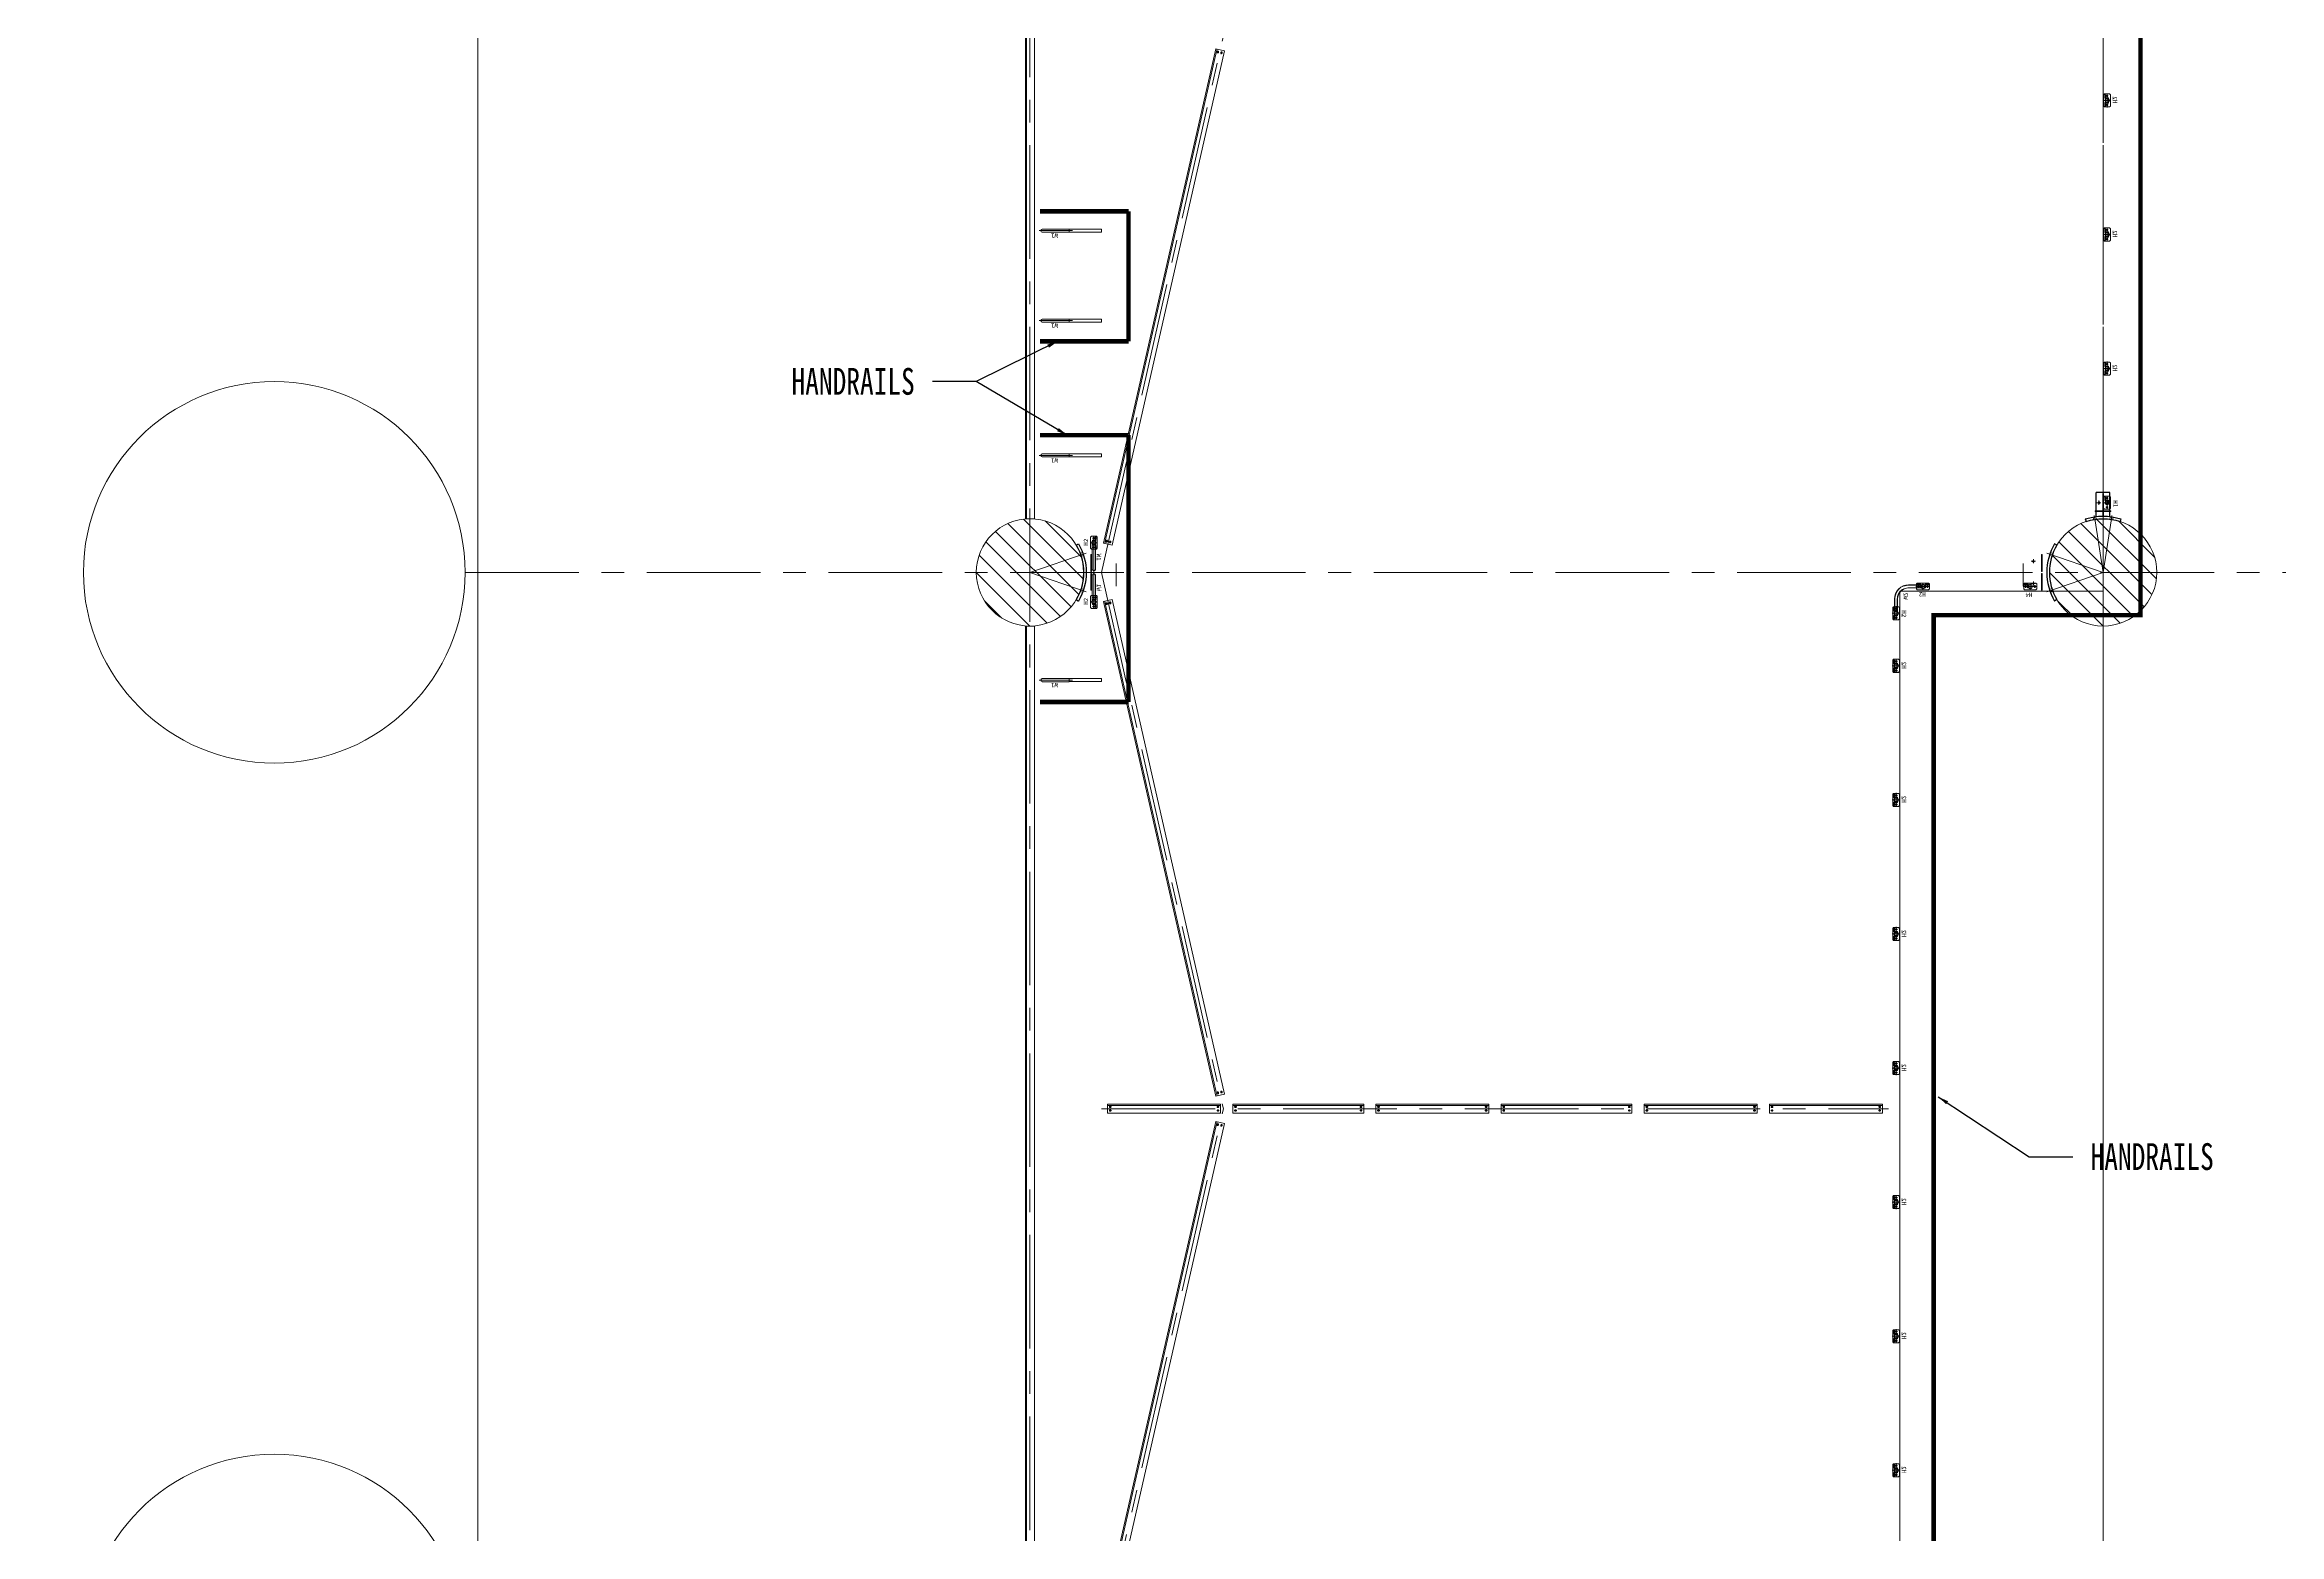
# Model space of a CAD drawing. Header units: millimetres. Extents: x -16602 to 168350, y -134254 to 50573.
# Drawn here: x 112018 to 137006, y -78699 to -62034 of the extents above; entities that cross this region are included whole.
import ezdxf

# ---------------------------------------------------------------- set-up
doc = ezdxf.new("R2010")
doc.units = ezdxf.units.MM
doc.header["$LTSCALE"] = 40
for name, pattern in [('CENTER', [50.8, 31.75, -6.35, 6.35, -6.35]), ('CENTER2', [28.575, 19.05, -3.175, 3.175, -3.175]), ('HIDDEN', [9.525, 6.35, -3.175]), ('HIDDEN2', [4.7625, 3.175, -1.5875])]:
    doc.linetypes.add(name, pattern=pattern)
doc.layers.get('0').update_dxf_attribs({"linetype": 'CONTINUOUS', "lineweight": 13})
doc.layers.get('Defpoints').update_dxf_attribs({"linetype": 'CONTINUOUS', "lineweight": 13})
for name, color, linetype, lineweight in [('01-CEN', 1, 'CENTER', 13), ('02-DIM', 2, 'CONTINUOUS', 13), ('04-HID', 3, 'HIDDEN', 13), ('05-TXT', 6, 'CONTINUOUS', 13), ('06\\M+5B4D6\\M+5CFDF', 7, 'CONTINUOUS', 30), ('Handrail', 6, 'CONTINUOUS', 13)]:
    doc.layers.add(name, color=color, linetype=linetype, lineweight=lineweight)
doc.layers.get('02-DIM').off()
doc.layers.get('05-TXT').off()
doc.styles.add('C', font='', dxfattribs={"width": 0.75})
doc.styles.add('ROMANS', font='ROMANS.SHX', dxfattribs={"width": 0.75})
doc.styles.add('T', font='SimSun.ttf', dxfattribs={"height": 100})
doc.styles.get('C').set_extended_font_data('FangSong_GB2312')
doc.dimstyles.new('1TO80', dxfattribs={"dimscale": 80, "dimtxt": 2.5, "dimasz": 1.5, "dimexe": 1, "dimexo": 1.5, "dimgap": 1, "dimtad": 1, "dimdec": 0, "dimrnd": 0.5, "dimdsep": 46, "dimtxsty": 'ROMANS', "dimblk1": 'OBLIQUE', "dimblk2": 'OBLIQUE', "dimsah": 1, "dimcen": 0.09, "dimadec": 0, "dimazin": 0, "dimtfac": 0.6, "dimtdec": 0, "dimtmove": 0, "dimatfit": 2, "dimfxl": 0, "dimtolj": 1, "dimarcsym": 0})
doc.dimstyles.new('1TO80$7', dxfattribs={"dimscale": 80, "dimtxt": 2.5, "dimasz": 1.5, "dimexe": 1, "dimexo": 1.5, "dimgap": 1, "dimtad": 0, "dimdec": 0, "dimrnd": 0.5, "dimdsep": 46, "dimtxsty": 'ROMANS', "dimblk1": 'OBLIQUE', "dimblk2": 'OBLIQUE', "dimsah": 1, "dimcen": 0.09, "dimadec": 0, "dimazin": 0, "dimtfac": 0.6, "dimtdec": 0, "dimtmove": 0, "dimatfit": 2, "dimfxl": 0, "dimtolj": 1, "dimarcsym": 0})

# ---------------------------------------------------------------- blocks, each defined once
blk = doc.blocks.new('\\M+5B3A4\\M+5BFD7A')
at = {"layer": '01-CEN'}
for p, q in [((22.5, 0), (-22.5, 0)), ((0, -22.5), (0, 22.5))]:
    blk.add_line(p, q, dxfattribs=at)
at = {"layer": '04-HID'}
for p, q in [((5, 5), (-5, 5)), ((5, -5), (-5, -5))]:
    blk.add_line(p, q, dxfattribs=at)
at = {"layer": '04-HID', "ltscale": 30}
blk.add_circle((0, 0), 5, dxfattribs=at)
for centre, start, end in [((-5, 0), 90, 270), ((5, 0), 270, 90)]:
    blk.add_arc(centre, 5, start, end, dxfattribs=at)
blk = doc.blocks.new('AC3')
at = {"color": 7, "linetype": 'Continuous'}
blk.add_line((680, 87), (680, -87), dxfattribs=at)
at = {"layer": '01-CEN'}
for p, q in [((578, 90), (0, 0)), ((578, -90), (0, 0)), ((578, 90), (637, 99)), ((578, -90), (637, -99))]:
    blk.add_line(p, q, dxfattribs=at)
at = {"layer": '04-HID'}
for p, q in [((590, 107), (620, 112)), ((595, 77), (625, 81)), ((630, 3), (895, 3)), ((590, -107), (620, -112)), ((595, -77), (625, -81)), ((630, -3), (895, -3))]:
    blk.add_line(p, q, dxfattribs=at)
for points in [[(680, 5), (690, 5), (690, 87), (680, 87)], [(680, -5), (690, -5), (690, -87), (680, -87)]]:
    blk.add_lwpolyline(points, close=True, dxfattribs=at)
at = {"layer": '06\\M+5B4D6\\M+5CFDF'}
for p, q in [((598, 199), (569, 189)), ((625, 76), (895, 76)), ((895, 76), (895, -76)), ((598, -199), (569, -189)), ((625, -76), (895, -76))]:
    blk.add_line(p, q, dxfattribs=at)
for radius in [600, 630]:
    blk.add_arc((0, 0), radius, 341.6176, 18.3824, dxfattribs=at)
at = {"layer": '02-DIM', "xscale": -1, "rotation": 180}
for p in [(780, 46), (780, -46)]:
    blk.add_blockref('\\M+5B3A4\\M+5BFD7A', p, dxfattribs=at)
blk = doc.blocks.new('VA2')
at = {"color": 7, "linetype": 'Continuous'}
for p, q in [((611, 154), (965, 154)), ((680, 200), (680, -199)), ((680, 200), (680, -152)), ((611, -154), (965, -154))]:
    blk.add_line(p, q, dxfattribs=at)
at = {"color": 3, "linetype": 'HIDDEN'}
for p, q in [((630, 7), (965, 7)), ((630, -7), (965, -7))]:
    blk.add_line(p, q, dxfattribs=at)
at = {"layer": '01-CEN'}
for q in [(628, 217), (628, -217)]:
    blk.add_line((0, 0), q, dxfattribs=at)
at = {"layer": '04-HID'}
for p, q in [((561, 213), (589, 223)), ((572, 180), (601, 190)), ((965, 154), (965, -154)), ((561, -213), (589, -223)), ((572, -180), (601, -190))]:
    blk.add_line(p, q, dxfattribs=at)
for points in [[(680, 11), (690, 11), (690, 200), (680, 200)], [(680, -11), (690, -11), (690, -199), (680, -199)]]:
    blk.add_lwpolyline(points, close=True, dxfattribs=at)
at = {"layer": '06\\M+5B4D6\\M+5CFDF'}
for p, q in [((517, 305), (543, 320)), ((517, -305), (543, -320))]:
    blk.add_line(p, q, dxfattribs=at)
for radius in [600, 630]:
    blk.add_arc((0, 0), radius, 329.4423, 30.5577, dxfattribs=at)
blk = doc.blocks.new('V1')
at = {"color": 7, "linetype": 'Continuous'}
for p, q in [((611, 154), (895, 154)), ((680, 200), (680, -152)), ((680, 200), (680, -200)), ((611, -154), (895, -154))]:
    blk.add_line(p, q, dxfattribs=at)
at = {"color": 3, "linetype": 'HIDDEN'}
for p, q in [((630, 7), (895, 7)), ((630, -7), (895, -7))]:
    blk.add_line(p, q, dxfattribs=at)
at = {"layer": '01-CEN'}
for q in [(628, 217), (628, -217)]:
    blk.add_line((0, 0), q, dxfattribs=at)
at = {"layer": '04-HID'}
for p, q in [((561, 213), (589, 223)), ((572, 180), (601, 190)), ((895, 154), (895, -154)), ((561, -213), (589, -223)), ((572, -180), (601, -190))]:
    blk.add_line(p, q, dxfattribs=at)
for points in [[(680, 11), (690, 11), (690, 200), (680, 200)], [(680, -11), (690, -11), (690, -200), (680, -200)]]:
    blk.add_lwpolyline(points, close=True, dxfattribs=at)
at = {"layer": '06\\M+5B4D6\\M+5CFDF'}
for p, q in [((517, 305), (543, 320)), ((517, -305), (543, -320))]:
    blk.add_line(p, q, dxfattribs=at)
for radius in [600, 630]:
    blk.add_arc((0, 0), radius, 329.4423, 30.5577, dxfattribs=at)
at = {"layer": '02-DIM'}
blk.add_blockref('\\M+5B3A4\\M+5BFD7A', (780, 124), dxfattribs=at)
at = {"layer": '02-DIM', "xscale": -1, "rotation": 180}
blk.add_blockref('\\M+5B3A4\\M+5BFD7A', (780, -124), dxfattribs=at)
blk = doc.blocks.new('040x05a')
for p, q in [((0, 40), (0, 0)), ((2.6, 40), (0, 40)), ((0, 0), (40, 0)), ((5, 11), (5, 37.6)), ((37.6, 5), (11, 5)), ((40, 0), (40, 2.6))]:
    blk.add_line(p, q)
for centre, radius, start, end in [((2.6, 37.6), 2.4, 0, 90), ((11, 11), 6, 180, 270), ((37.6, 2.6), 2.4, 0, 90)]:
    blk.add_arc(centre, radius, start, end)
blk = doc.blocks.new('H2')
at = {"linetype": 'CENTER2'}
for p, q in [((-78, 0), (78, 0)), ((0, -42), (0, 43))]:
    blk.add_line(p, q, dxfattribs=at)
for p, q in [((-73, 28), (-63, 38)), ((-73, 28), (-73, -28)), ((-37, 0), (-65, 0)), ((63, 38), (-63, 38)), ((-51, 14), (-51, -14)), ((37, 0), (65, 0)), ((51, 14), (51, -14)), ((63, 38), (73, 28)), ((73, -28), (73, 28)), ((-63, -38), (-73, -28)), ((-63, -38), (63, -38)), ((-56, -19), (-56, -24)), ((-49, -14), (-49, -29)), ((-42, -19), (-42, -24)), ((42, -19), (42, -24)), ((49, -14), (49, -29)), ((56, -19), (56, -24)), ((73, -28), (63, -38))]:
    blk.add_line(p, q)
for centre, radius in [((-51, 0), 9), ((0, 0), 24.1), ((0, 0), 20.1), ((51, 0), 9)]:
    blk.add_circle(centre, radius)
at = {"extrusion": (0, 0, -1), "zscale": -1}
blk.add_blockref('040x05a', (24, -24), dxfattribs=at)
blk.add_blockref('040x05a', (24, -24))
at = {"ltscale": 30, "style": 'T'}
blk.add_text('H2', height=50, dxfattribs=at).set_placement((-33, 64))
blk = doc.blocks.new('W2')
for p, q in [((-17, 0), (17, 0)), ((-17, -160), (-17, 0)), ((17, -160), (17, 0)), ((-300, -283), (-300, -317)), ((-140, -283), (-300, -283)), ((-140, -317), (-300, -317))]:
    blk.add_line(p, q)
at = {"linetype": 'HIDDEN2'}
for p, q in [((-14, -160), (-14, 0)), ((14, -160), (14, 0)), ((-140, -286), (-300, -286)), ((-140, -314), (-300, -314))]:
    blk.add_line(p, q, dxfattribs=at)
for radius in [154, 126]:
    blk.add_arc((-140, -160), radius, 270, 0, dxfattribs=at)
for radius in [157, 123]:
    blk.add_arc((-140, -160), radius, 270, 0)
at = {"style": 'T'}
blk.add_text('W2', height=50, dxfattribs=at).set_placement((-147, -216))
blk = doc.blocks.new('H1')
at = {"linetype": 'CENTER2'}
for p, q in [((-78, 0), (78, 0)), ((0, -42), (0, 43))]:
    blk.add_line(p, q, dxfattribs=at)
for p, q in [((-73, 28), (-63, 38)), ((-73, 28), (-73, -28)), ((-37, 0), (-65, 0)), ((63, 38), (-63, 38)), ((-51, 14), (-51, -14)), ((37, 0), (65, 0)), ((51, 14), (51, -14)), ((63, 38), (73, 28)), ((73, -28), (73, 28)), ((-63, -38), (-73, -28)), ((-63, -38), (63, -38)), ((-56, -19), (-56, -24)), ((-49, -14), (-49, -29)), ((-42, -19), (-42, -24)), ((73, -28), (63, -38))]:
    blk.add_line(p, q)
for centre, radius in [((-51, 0), 9), ((0, 0), 24.1), ((0, 0), 20.1), ((51, 0), 9)]:
    blk.add_circle(centre, radius)
at = {"extrusion": (0, 0, -1), "zscale": -1}
blk.add_blockref('040x05a', (24, -24), dxfattribs=at)
at = {"ltscale": 30, "style": 'T'}
blk.add_text('H1', height=50, dxfattribs=at).set_placement((-27, 70))
blk = doc.blocks.new('H4')
at = {"linetype": 'CENTER2'}
for p, q in [((78, 0), (-78, 0)), ((0, -42), (0, 43))]:
    blk.add_line(p, q, dxfattribs=at)
for p, q in [((-63, 38), (-73, 28)), ((-73, -28), (-73, 28)), ((-37, 0), (-65, 0)), ((-63, 38), (63, 38)), ((-51, 14), (-51, -14)), ((37, 0), (65, 0)), ((51, 14), (51, -14)), ((73, 28), (63, 38)), ((73, 28), (73, -28)), ((-73, -28), (-63, -38)), ((63, -38), (-63, -38)), ((42, -19), (42, -24)), ((49, -14), (49, -29)), ((56, -19), (56, -24)), ((63, -38), (73, -28))]:
    blk.add_line(p, q)
for centre, radius in [((-51, 0), 9), ((0, 0), 24.1), ((0, 0), 20.1), ((51, 0), 9)]:
    blk.add_circle(centre, radius)
blk.add_blockref('040x05a', (24, -24))
at = {"ltscale": 30, "style": 'T'}
blk.add_text('H4', height=50, dxfattribs=at).set_placement((-24, 70))
blk = doc.blocks.new('_OBLIQUE')
at = {"color": 0, "linetype": 'ByBlock'}
blk.add_line((-0.5, -0.5), (0.5, 0.5), dxfattribs=at)
blk = doc.blocks.new('*D616')
at = {"color": 0, "lineweight": -2}
for p, q in [((118156, 16062), (93890, 16062)), ((93970, 16062), (93970, -115938)), ((118156, -115938), (93890, -115938))]:
    blk.add_line(p, q, dxfattribs=at)
at = {"layer": 'Defpoints', "color": 0}
for p in [(118276, 16062), (93970, -115938), (118276, -115938)]:
    blk.add_point(p, dxfattribs=at)
at = {"color": 0, "lineweight": -2, "xscale": 120, "yscale": 120, "zscale": 120}
for p, rotation in [((93970, 16062), 90), ((93970, -115938), 270)]:
    blk.add_blockref('_OBLIQUE', p, dxfattribs=dict(at, rotation=rotation))
at = {"color": 0, "insert": (93790, -49938), "char_height": 200, "attachment_point": 5, "rotation": 90, "style": 'ROMANS'}
blk.add_mtext('\\A1;132000', dxfattribs=at)
blk = doc.blocks.new('A$C24083448')
at = {"layer": 'Handrail', "xscale": -1, "rotation": 270}
for name, p in [('H2', (44, -42720)), ('H2', (44, -44220)), ('H2', (44, -45720)), ('W2', (-2015, -48157)), ('H2', (-2315, -49045)), ('H2', (-2315, -50545)), ('H2', (-2315, -52045)), ('H2', (-2315, -53545)), ('H2', (-2315, -55045)), ('H2', (-2315, -56545)), ('H2', (-2315, -58045))]:
    blk.add_blockref(name, p, dxfattribs=at)
at = {"layer": 'Handrail'}
for name, p, rotation in [('H1', (44, -47220), 270), ('H2', (-2015, -48157), 180), ('H4', (-815, -48157), 180), ('H2', (-2315, -48457), 270)]:
    blk.add_blockref(name, p, dxfattribs=dict(at, rotation=rotation))
blk = doc.blocks.new('A$C2DE92BC2')
at = {"layer": 'Handrail'}
for p, q in [((-17, 0), (17, 0)), ((-17, -300), (-17, 0)), ((17, -300), (17, 0))]:
    blk.add_line(p, q, dxfattribs=at)
at = {"layer": 'Handrail', "linetype": 'CENTER2'}
blk.add_line((0, -334), (0, 40), dxfattribs=at)
at = {"layer": 'Handrail', "ltscale": 30}
blk.add_arc((0, -300), 16.8, 180, 0, dxfattribs=at)
at = {"layer": 'Handrail', "style": 'T'}
blk.add_text('W1', height=50, rotation=270, dxfattribs=at).set_placement((32, -123))

msp = doc.modelspace()

# ---------------------------------------------------------------- hatches: boundary and pattern name
h = msp.add_hatch()
h.set_pattern_fill('ANSI31', color=256, scale=50, style=0)
h.set_pattern_definition([(315, (19853.43, -66833.53), (-112.2532, -112.2532), [])])
edge = h.paths.add_edge_path()
edge.add_arc((123035.6, -67938), 600, 0, 360, ccw=False)
h = msp.add_hatch()
h.set_pattern_fill('ANSI31', color=256, scale=50, style=0)
h.set_pattern_definition([(315, (31853.43, -66833.53), (-112.2532, -112.2532), [])])
edge = h.paths.add_edge_path()
edge.add_arc((135035.6, -67938), 600, 0, 360, ccw=False)

# ---------------------------------------------------------------- linework, layer by layer
for points in [[(123085.6, -67338), (123085.6, -56538), (122985.6, -56538), (122985.6, -67338)], [(123858.7, -67610.9), (125115.1, -62080.2), (125212.6, -62102.4), (123956.2, -67633)], [(123858.7, -68265.2), (125115.1, -73795.8), (125212.6, -73773.6), (123956.2, -68243)], [(123085.6, -79338), (123085.6, -68538), (122985.6, -68538), (122985.6, -79338)], [(123903.6, -73888), (125167.7, -73888), (125167.7, -73988), (123903.6, -73988)], [(125303.6, -73888), (126767.7, -73888), (126767.7, -73988), (125303.6, -73988)], [(126903.6, -73888), (128167.7, -73888), (128167.7, -73988), (126903.6, -73988)], [(128303.6, -73888), (129767.7, -73888), (129767.7, -73988), (128303.6, -73988)], [(129903.6, -73888), (131167.7, -73888), (131167.7, -73988), (129903.6, -73988)], [(131303.6, -73888), (132567.7, -73888), (132567.7, -73988), (131303.6, -73988)], [(123858.7, -79610.9), (125115.1, -74080.2), (125212.6, -74102.4), (123956.2, -79633)]]:
    msp.add_lwpolyline(points, close=True)
for points in [[(122998.6, -67338), (122998.6, -67278), (122998.6, -56598), (122998.6, -56538)], [(123871.3, -67613.7), (123884.6, -67555.2), (125114.4, -62141.6), (125127.7, -62083.1)], [(123871.3, -68262.3), (123884.6, -68320.8), (125114.4, -73734.4), (125127.7, -73792.9)], [(122997, -79338), (122997, -79278), (122997, -68598), (122997, -68538)], [(123903.6, -73901), (123963.6, -73901), (125107.7, -73901), (125167.7, -73901)], [(125303.6, -73901), (125363.6, -73901), (126707.7, -73901), (126767.7, -73901)], [(126903.6, -73901), (126963.6, -73901), (128107.7, -73901), (128167.7, -73901)], [(128303.6, -73901), (128363.6, -73901), (129707.7, -73901), (129767.7, -73901)], [(129903.6, -73901), (129963.6, -73901), (131107.7, -73901), (131167.7, -73901)], [(131303.6, -73901), (131363.6, -73901), (132507.7, -73901), (132567.7, -73901)], [(123871.3, -79613.7), (123884.6, -79555.2), (125114.4, -74141.6), (125127.7, -74083.1)]]:
    msp.add_lwpolyline(points)
for points in [[(125131.5, -62111.6), (125130.2, -62117.5, 1), (125143.8, -62120.6), (125145.2, -62114.7, 1), (125131.5, -62111.6)], [(125170.5, -62120.5), (125169.2, -62126.4, 1), (125182.8, -62129.5), (125184.2, -62123.6, 1), (125170.5, -62120.5)], [(123887.1, -67589.6), (123888.4, -67583.8, -1), (123902.1, -67586.9), (123900.7, -67592.7, -1), (123887.1, -67589.6)], [(123926.1, -67598.5), (123927.4, -67592.6, -1), (123941.1, -67595.7), (123939.7, -67601.6, -1), (123926.1, -67598.5)], [(123887.1, -68286.4), (123888.4, -68292.2, 1), (123902.1, -68289.1), (123900.7, -68283.3, 1), (123887.1, -68286.4)], [(123926.1, -68277.5), (123927.4, -68283.4, 1), (123941.1, -68280.3), (123939.7, -68274.4, 1), (123926.1, -68277.5)], [(123930.6, -73911), (123936.6, -73911, -1), (123936.6, -73925), (123930.6, -73925, -1), (123930.6, -73911)], [(123930.6, -73951), (123936.6, -73951, -1), (123936.6, -73965), (123930.6, -73965, -1), (123930.6, -73951)], [(125140.7, -73911), (125134.7, -73911, 1), (125134.7, -73925), (125140.7, -73925, 1), (125140.7, -73911)], [(125140.7, -73951), (125134.7, -73951, 1), (125134.7, -73965), (125140.7, -73965, 1), (125140.7, -73951)], [(125131.5, -73764.4), (125130.2, -73758.5, -1), (125143.8, -73755.4), (125145.2, -73761.3, -1), (125131.5, -73764.4)], [(125170.5, -73755.5), (125169.2, -73749.7, -1), (125182.8, -73746.6), (125184.2, -73752.4, -1), (125170.5, -73755.5)], [(125330.6, -73911), (125336.6, -73911, -1), (125336.6, -73925), (125330.6, -73925, -1), (125330.6, -73911)], [(125330.6, -73951), (125336.6, -73951, -1), (125336.6, -73965), (125330.6, -73965, -1), (125330.6, -73951)], [(126740.7, -73911), (126734.7, -73911, 1), (126734.7, -73925), (126740.7, -73925, 1), (126740.7, -73911)], [(126740.7, -73951), (126734.7, -73951, 1), (126734.7, -73965), (126740.7, -73965, 1), (126740.7, -73951)], [(126930.6, -73911), (126936.6, -73911, -1), (126936.6, -73925), (126930.6, -73925, -1), (126930.6, -73911)], [(126930.6, -73951), (126936.6, -73951, -1), (126936.6, -73965), (126930.6, -73965, -1), (126930.6, -73951)], [(128140.7, -73911), (128134.7, -73911, 1), (128134.7, -73925), (128140.7, -73925, 1), (128140.7, -73911)], [(128140.7, -73951), (128134.7, -73951, 1), (128134.7, -73965), (128140.7, -73965, 1), (128140.7, -73951)], [(128330.6, -73911), (128336.6, -73911, -1), (128336.6, -73925), (128330.6, -73925, -1), (128330.6, -73911)], [(128330.6, -73951), (128336.6, -73951, -1), (128336.6, -73965), (128330.6, -73965, -1), (128330.6, -73951)], [(129740.7, -73911), (129734.7, -73911, 1), (129734.7, -73925), (129740.7, -73925, 1), (129740.7, -73911)], [(129740.7, -73951), (129734.7, -73951, 1), (129734.7, -73965), (129740.7, -73965, 1), (129740.7, -73951)], [(129930.6, -73911), (129936.6, -73911, -1), (129936.6, -73925), (129930.6, -73925, -1), (129930.6, -73911)], [(129930.6, -73951), (129936.6, -73951, -1), (129936.6, -73965), (129930.6, -73965, -1), (129930.6, -73951)], [(131140.7, -73911), (131134.7, -73911, 1), (131134.7, -73925), (131140.7, -73925, 1), (131140.7, -73911)], [(131140.7, -73951), (131134.7, -73951, 1), (131134.7, -73965), (131140.7, -73965, 1), (131140.7, -73951)], [(131330.6, -73911), (131336.6, -73911, -1), (131336.6, -73925), (131330.6, -73925, -1), (131330.6, -73911)], [(131330.6, -73951), (131336.6, -73951, -1), (131336.6, -73965), (131330.6, -73965, -1), (131330.6, -73951)], [(132540.7, -73911), (132534.7, -73911, 1), (132534.7, -73925), (132540.7, -73925, 1), (132540.7, -73911)], [(132540.7, -73951), (132534.7, -73951, 1), (132534.7, -73965), (132540.7, -73965, 1), (132540.7, -73951)], [(125131.5, -74111.6), (125130.2, -74117.5, 1), (125143.8, -74120.6), (125145.2, -74114.7, 1), (125131.5, -74111.6)], [(125170.5, -74120.5), (125169.2, -74126.4, 1), (125182.8, -74129.5), (125184.2, -74123.6, 1), (125170.5, -74120.5)]]:
    msp.add_lwpolyline(points, format="xyb")
at = {"ltscale": 30}
msp.add_lwpolyline([(132763.6, -68147.5), (135035.6, -68147.5), (135035.6, -79740.6), (132763.6, -79740.6)], close=True, dxfattribs=at)
for centre, radius in [((125137.7, -62116.1), 7.5), ((125176.7, -62125), 7.5), ((114586, -67938), 2134), ((123894.6, -67588.3), 7.5), ((123933.6, -67597.1), 7.5), ((123894.6, -68287.8), 7.5), ((123933.6, -68278.9), 7.5), ((123933.6, -73918), 7.5), ((123933.6, -73958), 7.5), ((125137.7, -73759.9), 7.5), ((125137.7, -73918), 7.5), ((125137.7, -73958), 7.5), ((125176.7, -73751), 7.5), ((125333.6, -73918), 7.5), ((125333.6, -73958), 7.5), ((126737.7, -73918), 7.5), ((126737.7, -73958), 7.5), ((126933.6, -73918), 7.5), ((126933.6, -73958), 7.5), ((128137.7, -73918), 7.5), ((128137.7, -73958), 7.5), ((128333.6, -73918), 7.5), ((128333.6, -73958), 7.5), ((129737.7, -73918), 7.5), ((129737.7, -73958), 7.5), ((129933.6, -73918), 7.5), ((129933.6, -73958), 7.5), ((131137.7, -73918), 7.5), ((131137.7, -73958), 7.5), ((131333.6, -73918), 7.5), ((131333.6, -73958), 7.5), ((132537.7, -73918), 7.5), ((132537.7, -73958), 7.5), ((125137.7, -74116.1), 7.5), ((125176.7, -74125), 7.5), ((114586, -79938), 2134)]:
    msp.add_circle(centre, radius)
at = {"color": 9}
for centre in [(123035.6, -67938), (135035.6, -67938)]:
    msp.add_circle(centre, 600, dxfattribs=at)
at = {"layer": '01-CEN'}
for p, q in [((123035.6, 34377.6), (123035.6, -134253.7)), ((135035.6, 34377.6), (135035.6, -134253.7)), ((135035.6, -134253.7), (135035.6, 34377.6)), ((123835.6, -67938), (125198.6, -61938)), ((125148.9, -62118.7), (125126.5, -62113.6)), ((125134.6, -62129.8), (125140.8, -62102.5)), ((125187.9, -62127.5), (125165.5, -62122.4)), ((125173.6, -62138.6), (125179.8, -62111.3)), ((123905.8, -67590.8), (123883.3, -67585.7)), ((123897.7, -67574.6), (123891.5, -67601.9)), ((123944.8, -67599.7), (123922.4, -67594.6)), ((123936.7, -67583.5), (123930.5, -67610.8)), ((116720, -67938), (153351.3, -67938)), ((123835.6, -67938), (125198.6, -73938)), ((123905.8, -68285.2), (123883.3, -68290.3)), ((123897.7, -68301.4), (123891.5, -68274.1)), ((123944.8, -68276.4), (123922.4, -68281.4)), ((123936.7, -68292.6), (123930.5, -68265.2)), ((123835.6, -79938), (125198.6, -73938)), ((123835.6, -73938), (132635.6, -73938)), ((123947.6, -73918), (123919.6, -73918)), ((123947.6, -73958), (123919.6, -73958)), ((123933.6, -73929.5), (123933.6, -73906.5)), ((123933.6, -73969.5), (123933.6, -73946.5)), ((125123.7, -73918), (125151.7, -73918)), ((125123.7, -73958), (125151.7, -73958)), ((125148.9, -73757.3), (125126.5, -73762.4)), ((125134.6, -73746.2), (125140.8, -73773.5)), ((125137.7, -73929.5), (125137.7, -73906.5)), ((125137.7, -73969.5), (125137.7, -73946.5)), ((125187.9, -73748.5), (125165.5, -73753.6)), ((125173.6, -73737.4), (125179.8, -73764.7)), ((125347.6, -73918), (125319.6, -73918)), ((125347.6, -73958), (125319.6, -73958)), ((125333.6, -73929.5), (125333.6, -73906.5)), ((125333.6, -73969.5), (125333.6, -73946.5)), ((126723.7, -73918), (126751.7, -73918)), ((126723.7, -73958), (126751.7, -73958)), ((126737.7, -73929.5), (126737.7, -73906.5)), ((126737.7, -73969.5), (126737.7, -73946.5)), ((126947.6, -73918), (126919.6, -73918)), ((126947.6, -73958), (126919.6, -73958)), ((126933.6, -73929.5), (126933.6, -73906.5)), ((126933.6, -73969.5), (126933.6, -73946.5)), ((128123.7, -73918), (128151.7, -73918)), ((128123.7, -73958), (128151.7, -73958)), ((128137.7, -73929.5), (128137.7, -73906.5)), ((128137.7, -73969.5), (128137.7, -73946.5)), ((128347.6, -73918), (128319.6, -73918)), ((128347.6, -73958), (128319.6, -73958)), ((128333.6, -73929.5), (128333.6, -73906.5)), ((128333.6, -73969.5), (128333.6, -73946.5)), ((129723.7, -73918), (129751.7, -73918)), ((129723.7, -73958), (129751.7, -73958)), ((129737.7, -73929.5), (129737.7, -73906.5)), ((129737.7, -73969.5), (129737.7, -73946.5)), ((129947.6, -73918), (129919.6, -73918)), ((129947.6, -73958), (129919.6, -73958)), ((129933.6, -73929.5), (129933.6, -73906.5)), ((129933.6, -73969.5), (129933.6, -73946.5)), ((131123.7, -73918), (131151.7, -73918)), ((131123.7, -73958), (131151.7, -73958)), ((131137.7, -73929.5), (131137.7, -73906.5)), ((131137.7, -73969.5), (131137.7, -73946.5)), ((131347.6, -73918), (131319.6, -73918)), ((131347.6, -73958), (131319.6, -73958)), ((131333.6, -73929.5), (131333.6, -73906.5)), ((131333.6, -73969.5), (131333.6, -73946.5)), ((132523.7, -73918), (132551.7, -73918)), ((132523.7, -73958), (132551.7, -73958)), ((132537.7, -73929.5), (132537.7, -73906.5)), ((132537.7, -73969.5), (132537.7, -73946.5)), ((125148.9, -74118.7), (125126.5, -74113.6)), ((125134.6, -74129.8), (125140.8, -74102.5)), ((125187.9, -74127.5), (125165.5, -74122.4)), ((125173.6, -74138.6), (125179.8, -74111.3))]:
    msp.add_line(p, q, dxfattribs=at)
at = {"layer": 'Defpoints', "color": 5, "ltscale": 30}
msp.add_lwpolyline([(116860.9, -93735.7), (149593.8, -93735.7), (149593.8, -54940.4), (116860.9, -54940.4)], close=True, dxfattribs=at)
at = {"layer": 'Handrail', "const_width": 50}
for points in [[(124138.2, -101838.5), (132182, -101838.5), (132182, -100563.4), (135443, -100563.4), (135443, -79150.3), (133141.6, -79150.3), (133141.6, -68416.8), (135454.7, -68416.8), (135454.7, -49938)], [(123149.5, -63898), (124138.2, -63898)], [(124138.2, -63898), (124138.2, -65352.9)], [(123149.5, -65352.9), (124138.2, -65352.9)], [(123149.5, -66402), (124138.2, -66402)], [(124138.2, -66402), (124138.2, -69387.7)], [(123149.5, -69387.7), (124138.2, -69387.7)]]:
    msp.add_lwpolyline(points, dxfattribs=at)
at = {"layer": 'Handrail', "ltscale": 30}
for points in [[(123472.4, -64097.8), (123835.6, -64097.8), (123835.6, -64131.3), (123472.4, -64131.3)], [(123472.4, -65103.8), (123835.6, -65103.8), (123835.6, -65137.3), (123472.4, -65137.3)], [(123472.4, -66612.8), (123835.6, -66612.8), (123835.6, -66646.3), (123472.4, -66646.3)], [(123472.4, -69126.8), (123835.6, -69126.8), (123835.6, -69160.3), (123472.4, -69160.3)]]:
    msp.add_lwpolyline(points, close=True, dxfattribs=at)

# ---------------------------------------------------------------- block references
at = {"layer": '02-DIM', "ltscale": 30, "rotation": 270}
for p in [(123472.4, -64114.5), (123472.4, -65120.5), (123472.4, -66629.5), (123472.4, -69143.5)]:
    msp.add_blockref('A$C2DE92BC2', p, dxfattribs=at)
at = {"layer": '02-DIM', "xscale": -1}
for name, p, rotation in [('AC3', (135035.6, -67938), 270), ('VA2', (123035.6, -67938), 180)]:
    msp.add_blockref(name, p, dxfattribs=dict(at, rotation=rotation))
at = {"layer": '02-DIM', "ltscale": 30}
msp.add_blockref('A$C2DE92BC2', (123750.2, -67605.5), dxfattribs=at)
at = {"layer": '02-DIM', "rotation": 180}
msp.add_blockref('V1', (135035.6, -67938), dxfattribs=at)
at = {"layer": '02-DIM', "ltscale": 30, "xscale": -1, "rotation": 180}
msp.add_blockref('A$C2DE92BC2', (123750.2, -68268), dxfattribs=at)
at = {"layer": '05-TXT', "ltscale": 30}
msp.add_blockref('A$C24083448', (135035.6, -19938), dxfattribs=at)
at = {"layer": 'Handrail', "xscale": -1, "rotation": 270}
for name, p in [('H2', (135079.7, -62658)), ('H2', (135079.7, -64158)), ('H2', (135079.7, -65658)), ('W2', (133021.1, -68095)), ('H2', (132721.1, -68983.1)), ('H2', (132721.1, -70483.1)), ('H2', (132721.1, -71983.1)), ('H2', (132721.1, -73483.1)), ('H2', (132721.1, -74983.1)), ('H2', (132721.1, -76483.1)), ('H2', (132721.1, -77983.1))]:
    msp.add_blockref(name, p, dxfattribs=at)
at = {"layer": 'Handrail'}
for name, p, rotation in [('H1', (135079.7, -67158), 270), ('H2', (123750.2, -67605.5), 90), ('H2', (123750.2, -68268), 90), ('H2', (133021.1, -68095), 180), ('H4', (134221.1, -68095), 180), ('H2', (132721.1, -68395), 270)]:
    msp.add_blockref(name, p, dxfattribs=dict(at, rotation=rotation))

# ---------------------------------------------------------------- texts
at = {"char_height": 300, "width": 80963.547, "style": 'C'}
for insert, attachment_point in [((121747.3, -65650.8), 3), ((134895.6, -74323.7), 1)]:
    msp.add_mtext('HANDRAILS', dxfattribs=dict(at, insert=insert, attachment_point=attachment_point))

# ---------------------------------------------------------------- dimensions: what is measured, and where the dimension line sits
dim = msp.add_linear_dim(base=(93970.2, -115938), p1=(118276.3, 16062), p2=(118276.3, -115938), angle=90, dimstyle='1TO80')
dim.commit()
dim.dimension.update_dxf_attribs({"geometry": '*D616', "text_midpoint": (93790.2, -49938)})

# ---------------------------------------------------------------- leaders
for points in [[(123348.1, -65352.9), (122434.4, -65803.8), (121944.8, -65803.8)], [(123452, -66402), (122434.4, -65803.8), (121944.8, -65803.8)], [(133190.8, -73804.5), (134208.5, -74476.7), (134698.1, -74476.7)]]:
    msp.add_leader(points, dimstyle='1TO80$7', override={"dimgap": 1, "dimtad": 0})

doc.saveas('drawing.dxf')
